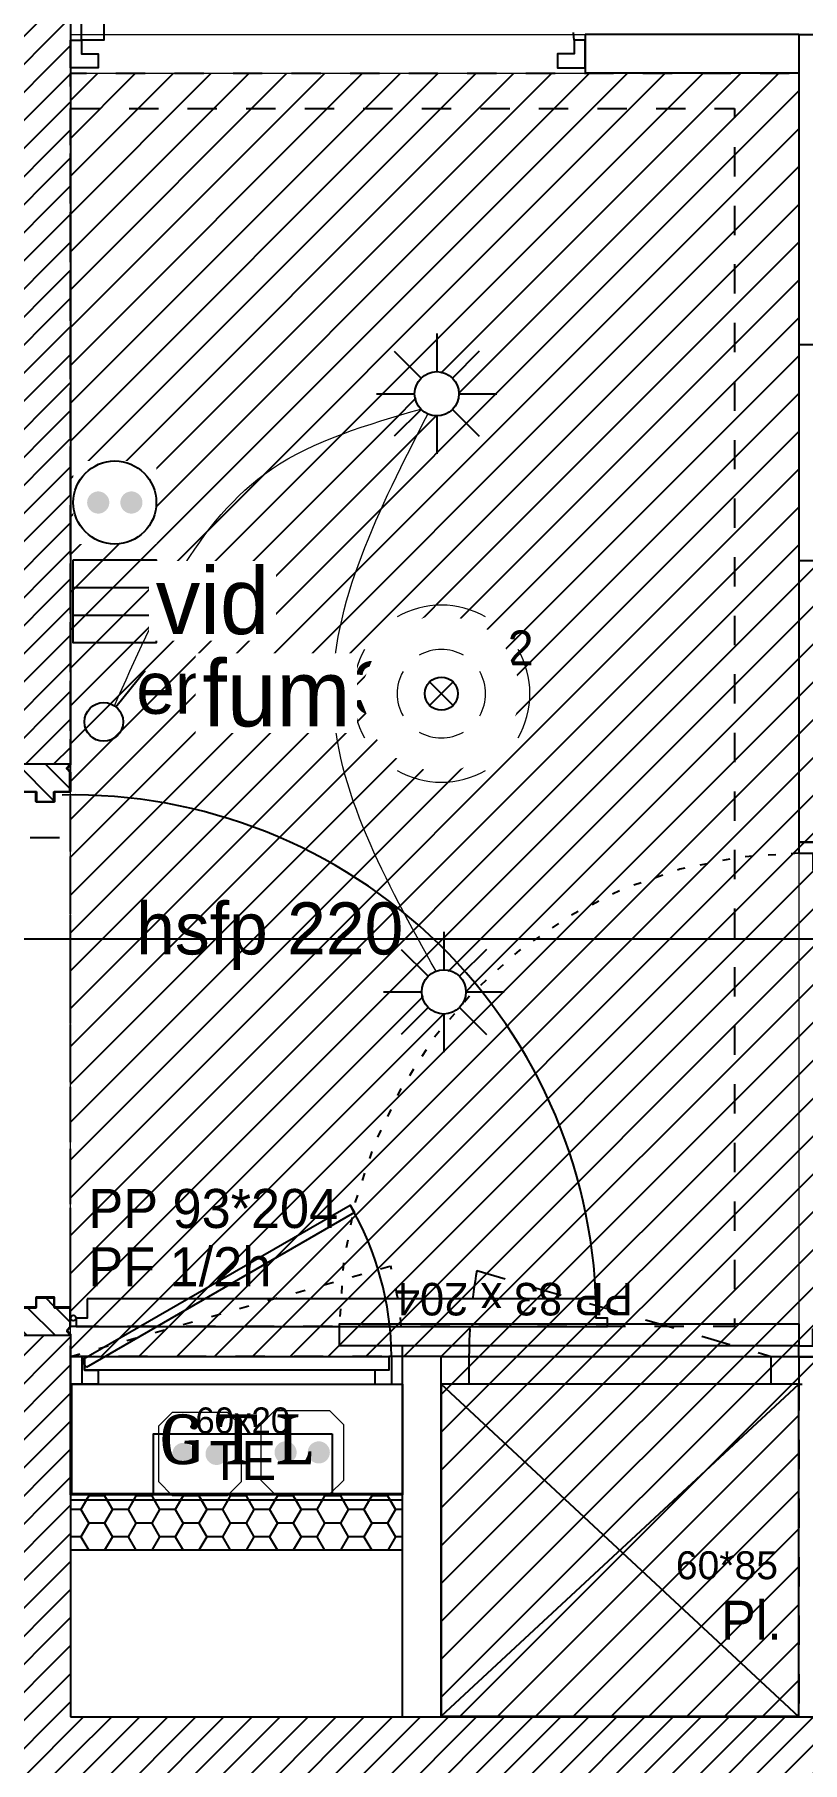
# Model space of a CAD drawing. Header units: centimetres. Extents: x -58072 to 12532, y -30603 to 6224.
# Drawn here: x 11442.9 to 11581.7, y 4075.1 to 4387.3 of the extents above; entities that cross this region are included whole.
import ezdxf
from ezdxf.enums import TextEntityAlignment as Align

# ---------------------------------------------------------------- set-up
doc = ezdxf.new("R2010")
doc.units = ezdxf.units.CM
for name, pattern in [('Style de ligne -13', [0.147638, 0.098425, -0.049213]), ('Style de ligne -18', [0.164042, 0.054681, -0.109361]), ('Style de ligne -5', [0.20828, 0.069425, -0.138855]), ('VW-01', [0.41656, 0.20828, -0.20828])]:
    doc.linetypes.add(name, pattern=pattern)
for name, color, linetype in [('B Aménagement intérieur', 252, 'Continuous'), ('B Faux plafonds', 252, 'Continuous'), ('B Faux plafonds_Hatch', 9, 'Continuous'), ('B GÈnÈral_Hatch', 252, 'Continuous'), ('B Général', 252, 'Continuous'), ('C ANNOTATIONS-prestations', 252, 'Continuous'), ('C ANNOTATIONS-texte', 252, 'Continuous'), ('D SURFACES-shab', 252, 'Continuous'), ('F REMPLISSAGE-TE', 252, 'Continuous'), ('F REMPLISSAGE-TE_Hatch', 252, 'Continuous'), ('F REMPLISSAGE-vert foncé', 252, 'Continuous'), ('prlm-MOD-EL', 190, 'Continuous')]:
    doc.layers.add(name, color=color, linetype=linetype)
for name, color, linetype, lineweight in [('prlm-ELEC-CFA', 1, 'Continuous', 25), ('prlm-ELEC-CFO', 1, 'Continuous', 25), ('prlm-ELEC-SSI', 6, 'Continuous', 25), ('prlm-GAZ', 2, 'Continuous', 25)]:
    doc.layers.add(name, color=color, linetype=linetype, lineweight=lineweight)
doc.styles.add('Arial', font='arial.ttf', dxfattribs={"height": 12})
doc.styles.add('Eurostile', font='Eurosti.TTF')
doc.styles.add('prlm-elec-cfa', font='comic.ttf', dxfattribs={"height": 12})
doc.styles.add('prlm-elec-ssi', font='comic.ttf', dxfattribs={"height": 12})
doc.styles.add('prlm-mod', font='cambriaz.ttf', dxfattribs={"height": 18})
pattern_1 = [(180, (107.5736, 81.019), (-4.2613636, -2.4602994), [2.840909, -5.6818181]), (300, (107.5736, 81.019), (4.2613636, -2.4602994), [2.840909, -5.6818181]), (240, (104.7327, 76.0983), (-9e-09, -4.92059883), [2.840909, -5.6818181])]
pattern_2 = [(45, (0, 0), (2.4253472, -2.6458333), [])]

# ---------------------------------------------------------------- blocks, each defined once
blk = doc.blocks.new('B 60.Groupe-1')
at = {"layer": 'B Général', "flags": 128}
for points in [[(-31.46, -5.77), (-31.46, -0.77), (-28.96, -0.77), (-28.96, -3.27), (-26.46, -3.27), (-26.46, -5.77)], [(26.04, -0.77), (26.04, -3.27), (-28.96, -3.27), (-28.96, -0.77)], [(28.54, -5.77), (28.54, -0.77), (26.04, -0.77), (26.04, -3.27), (23.54, -3.27), (23.54, -5.77)]]:
    blk.add_lwpolyline(points, close=True, dxfattribs=at)
blk = doc.blocks.new('B 60.TE')
at = {"layer": 'B Général', "linetype": 'Style de ligne -5', "ltscale": 25.4}
blk.add_line((-31.46, -0.77), (26.39, 15.56), dxfattribs=at)
at = {"layer": 'B Général', "flags": 128}
for points in [[(28.54, -5.77), (28.54, -25.77), (-31.46, -25.77), (-31.46, -5.77)], [(15.79, -14.77), (15.79, -25.77), (-16.46, -25.77), (-16.46, -14.77)]]:
    blk.add_lwpolyline(points, close=True, dxfattribs=at)
at = {"layer": 'B Général', "linetype": 'Style de ligne -5', "ltscale": 25.4}
blk.add_arc((-34.54, -0.77), 63.08, 359.9968, 14.9984, dxfattribs=at)
at = {"layer": 'B Général'}
blk.add_blockref('B 60.Groupe-1', (0, 0), dxfattribs=at)
at = {"layer": 'B Général', "insert": (-0.34, -16.08), "char_height": 7.056, "width": 32.25, "attachment_point": 2, "line_spacing_factor": 0.894578, "style": 'Eurostile'}
blk.add_mtext('TE ', dxfattribs=at)
at = {"layer": 'C ANNOTATIONS-prestations', "insert": (-0.34, -14.77), "char_height": 4.704, "width": 32.25, "attachment_point": 8, "line_spacing_factor": 0.894578, "style": 'Eurostile'}
blk.add_mtext('60x20', dxfattribs=at)
blk = doc.blocks.new('B 60.Groupe-15-1')
at = {"layer": 'B Général', "linetype": 'VW-01', "ltscale": 25.4}
blk.add_line((11522.87, 4163.98), (11576.04, 4148.49), dxfattribs=at)
at = {"layer": 'B Général', "linetype": 'Continuous'}
for p, q in [((11516.44, 4083.49), (11581.04, 4143.49)), ((11581.04, 4083.39), (11516.44, 4143.49))]:
    blk.add_line(p, q, dxfattribs=at)
at = {"layer": 'B Général', "linetype": 'Continuous', "flags": 128}
for points in [[(11516.44, 4143.49), (11516.44, 4148.49), (11581.04, 4148.49), (11581.04, 4143.49)], [(11516.44, 4143.49), (11516.44, 4148.49), (11521.44, 4148.49), (11521.44, 4143.49)], [(11576.04, 4143.49), (11576.04, 4148.49), (11581.04, 4148.49), (11581.04, 4143.49)], [(11516.44, 4143.49), (11516.44, 4083.49), (11581.04, 4083.49), (11581.04, 4143.49)]]:
    blk.add_lwpolyline(points, close=True, dxfattribs=at)
at = {"layer": 'B Général', "linetype": 'VW-01', "ltscale": 25.4}
blk.add_arc((11606.44, 4148.49), 85, 169.5013, 180, dxfattribs=at)
at = {"layer": 'B Général', "insert": (11566.96, 4104.35), "char_height": 7.056, "attachment_point": 1, "line_spacing_factor": 0.894578, "style": 'Eurostile'}
blk.add_mtext('Pl.', dxfattribs=at)
at = {"layer": 'C ANNOTATIONS-prestations', "insert": (11558.82, 4110.72), "char_height": 5.053, "attachment_point": 4, "line_spacing_factor": 0.958949, "style": 'Arial'}
blk.add_mtext('60*85', dxfattribs=at)
blk = doc.blocks.new('B 60.PP 80')
at = {"layer": 'B Général', "flags": 128}
blk.add_lwpolyline([(-43, 2.5), (-43, 85.5), (-39, 85.5), (-39, 2.5)], close=True, dxfattribs=at)
at = {"layer": 'B Général', "linetype": 'Style de ligne -18', "ltscale": 25.4, "flags": 128}
blk.add_lwpolyline([(46, 2.5), (45.27, 13.33), (43.1, 23.98), (39.53, 34.26), (34.61, 44), (28.44, 53.03), (21.1, 61.19), (12.74, 68.35), (3.5, 74.38), (-6.47, 79.18), (-17, 82.67), (-27.91, 84.79), (-39, 85.5)], dxfattribs=at)
at = {"layer": 'B Général', "linetype": 'Continuous', "flags": 128}
for points in [[(-45, 2.5), (-43, 2.5), (-43, 0), (-40, 0), (-40, -2.5), (-45, -2.5)], [(48, 2.5), (46, 2.5), (46, 0), (43, 0), (43, -2.5), (48, -2.5), (48, -2.5), (48, -2.5), (48, 1.79), (48, 1.79)]]:
    blk.add_lwpolyline(points, close=True, dxfattribs=at)
at = {"layer": 'C ANNOTATIONS-prestations', "insert": (-37.5, 32.5), "char_height": 5.8796, "attachment_point": 1, "rotation": 90, "line_spacing_factor": 0.894578, "style": 'Eurostile'}
blk.add_mtext('PP 83 x 204', dxfattribs=at)
blk = doc.blocks.new('B 60.Groupe-18-1')
at = {"layer": 'B Faux plafonds_Hatch', "linetype": 'Continuous'}
h = blk.add_hatch(dxfattribs=at)
h.set_pattern_fill('F_P__SOFFITE', color=256, style=0, pattern_type=2)
h.set_pattern_definition([(45, (0, 0.2205), (-3.5277778, 3.3072917), [])])
h.paths.add_polyline_path([(11701.5, 4083.39), (11653.04, 4083.39), (11653.04, 4143.39), (11581.04, 4143.39), (11581.04, 4083.39), (11516.44, 4083.39), (11516.44, 4148.49), (11449.44, 4148.49), (11449.44, 4380.29), (11581.04, 4380.29), (11581.04, 4292.29), (11676.04, 4292.29), (11676.04, 4143.39), (11701.5, 4143.39)])
at = {"layer": 'B GÈnÈral_Hatch', "linetype": 'Continuous'}
h = blk.add_hatch(dxfattribs=at)
h.set_pattern_fill('PSE', color=256, angle=180, style=0, pattern_type=2)
h.set_pattern_definition(pattern_1)
h.paths.add_polyline_path([(11509.44, 4123.49), (11509.44, 4113.49), (11449.44, 4113.49), (11449.44, 4123.49)])
at = {"layer": 'F REMPLISSAGE-TE_Hatch', "linetype": 'Continuous'}
h = blk.add_hatch(dxfattribs=at)
h.set_pattern_fill('PSE', color=256, angle=180, style=0, pattern_type=2)
h.set_pattern_definition(pattern_1)
h.paths.add_polyline_path([(11509.44, 4122.49), (11509.44, 4123.49), (11449.44, 4123.49), (11449.44, 4122.49)])
h = blk.add_hatch(dxfattribs=at)
h.set_pattern_fill('PSE', color=256, angle=180, style=0, pattern_type=2)
h.set_pattern_definition(pattern_1)
h.paths.add_polyline_path([(11509.44, 4113.49), (11509.44, 4122.49), (11449.44, 4122.49), (11449.44, 4113.49)])
at = {"layer": 'B Faux plafonds', "linetype": 'VW-01', "ltscale": 25.4, "flags": 128}
blk.add_lwpolyline([(11701.5, 4083.39), (11653.04, 4083.39), (11653.04, 4143.39), (11581.04, 4143.39), (11581.04, 4083.39), (11516.44, 4083.39), (11516.44, 4148.49), (11449.44, 4148.49), (11449.44, 4380.29), (11581.04, 4380.29), (11581.04, 4292.29), (11676.04, 4292.29), (11676.04, 4143.39), (11701.5, 4143.39)], close=True, dxfattribs=at)
at = {"layer": 'B Général', "linetype": 'Continuous'}
for p, q in [((11449.44, 4387.29), (11449.44, 4380.29)), ((11581.04, 4387.29), (11542.44, 4387.29)), ((11542.44, 4387.29), (11542.44, 4380.29)), ((11581.04, 4387.29), (11542.44, 4387.29)), ((11581.04, 4380.29), (11542.44, 4380.29)), ((11581.04, 4380.29), (11542.44, 4380.29)), ((11581.04, 4331.29), (11581.04, 4241.39)), ((11581.04, 4241.39), (11586.04, 4241.39)), ((11509.44, 4083.39), (11509.44, 4148.49)), ((11516.44, 4148.49), (11509.44, 4148.49)), ((11509.44, 4123.49), (11509.44, 4148.49)), ((11516.44, 4083.39), (11516.44, 4148.49)), ((11516.44, 4083.39), (11516.44, 4148.49)), ((11581.04, 4148.39), (11581.04, 4143.39)), ((11581.04, 4148.39), (11586.04, 4148.39)), ((11581.04, 4083.39), (11581.04, 4143.39)), ((11509.44, 4123.49), (11449.44, 4123.49)), ((11509.44, 4113.49), (11449.44, 4113.49)), ((11509.44, 4083.39), (11509.44, 4113.49))]:
    blk.add_line(p, q, dxfattribs=at)
at = {"layer": 'B Général', "linetype": 'VW-01', "ltscale": 25.4, "flags": 128}
blk.add_lwpolyline([(11449.44, 4373.91), (11569.44, 4373.91), (11569.44, 4153.91), (11449.44, 4153.91)], close=True, dxfattribs=at)
at = {"layer": 'C ANNOTATIONS-prestations', "linetype": 'VW-01', "ltscale": 25.4}
blk.add_line((11421.01, 4242.21), (11449.44, 4242.21), dxfattribs=at)
at = {"layer": 'D SURFACES-shab', "lineweight": 18, "flags": 128}
for points in [[(11934.45, 4314.39), (11934.45, 4883.39), (11539.45, 4883.39), (11539.45, 4568.51), (11449.44, 4568.51), (11449.44, 4387.29), (11681.04, 4387.29), (11681.04, 4314.39)], [(11581.04, 4083.39), (11516.44, 4083.39), (11516.44, 4148.49), (11449.44, 4148.49), (11449.44, 4380.29), (11581.04, 4380.29)]]:
    blk.add_lwpolyline(points, close=True, dxfattribs=at)
at = {"layer": 'F REMPLISSAGE-TE', "linetype": 'Continuous'}
blk.add_line((11509.44, 4122.49), (11449.44, 4122.49), dxfattribs=at)
blk.add_line((11509.44, 4122.49), (11449.44, 4122.49), dxfattribs=at)
at = {"layer": 'F REMPLISSAGE-vert foncé', "linetype": 'Continuous'}
for p, q in [((11581.04, 4331.29), (11581.04, 4241.39)), ((11581.04, 4148.39), (11581.04, 4143.39)), ((11581.04, 4083.39), (11581.04, 4143.39))]:
    blk.add_line(p, q, dxfattribs=at)
at = {"layer": 'B Général'}
for name, p in [('B 60.PP 80', (11494.44, 4383.79)), ('B 60.TE', (11480.9, 4149.27)), ('B 60.Groupe-15-1', (0, 0))]:
    blk.add_blockref(name, p, dxfattribs=at)
at = {"layer": 'B Général', "rotation": 90}
blk.add_blockref('B 60.PP 80', (11583.54, 4193.39), dxfattribs=at)
at = {"layer": 'C ANNOTATIONS-prestations', "insert": (11461.31, 4230.51), "char_height": 9.407, "width": 106.0944, "attachment_point": 1, "line_spacing_factor": 0.894578, "style": 'Eurostile'}
blk.add_mtext('hsfp 220', dxfattribs=at)
at = {"layer": 'C ANNOTATIONS-texte', "insert": (11461.31, 4279.63), "char_height": 9.4074, "width": 125, "attachment_point": 1, "line_spacing_factor": 0.894578, "style": 'Eurostile'}
blk.add_mtext('entrée 3,5m{\\H0.6667x;\\S2^ ;}', dxfattribs=at)
blk = doc.blocks.new('B 60.PP 93_204 PF1_2h mur20')
at = {"layer": 'B GÈnÈral_Hatch', "linetype": 'Continuous'}
h = blk.add_hatch(dxfattribs=at)
h.set_pattern_fill('50_BETON', color=256, style=0, pattern_type=2)
h.set_pattern_definition(pattern_2)
edge = h.paths.add_edge_path()
edge.add_line((-51.6, -8.95), (-50.94, -8.37))
edge.add_line((-50.94, -8.37), (-50.93, -8.36))
edge.add_arc((-50.79, -8.52), 0.2, 48.9909, 131.0091, ccw=False)
edge.add_line((-50.66, -8.36), (-50.65, -8.37))
edge.add_line((-50.65, -8.37), (-50.1, -8.86))
edge.add_line((-50.1, -8.86), (-50.1, -8.86))
edge.add_arc((-50.06, -8.82), 0.05, 228.9909, 270)
edge.add_line((-50.06, -8.87), (-50.06, -8.87))
edge.add_line((-50.06, -8.87), (-46.7, -8.87))
edge.add_line((-46.7, -8.87), (-46.69, -8.87))
edge.add_arc((-46.69, -8.83), 0.0435, 270, 360)
edge.add_line((-46.65, -8.83), (-46.65, 2.7))
edge.add_arc((-46.48, 2.7), 0.174, 90, 180, ccw=False)
edge.add_line((-46.48, 2.87), (-46.45, 2.87))
edge.add_line((-46.45, 2.87), (-44.9, 2.87))
edge.add_line((-44.9, 2.87), (-44.89, 2.87))
edge.add_arc((-44.89, 2.91), 0.0435, 270, 360)
edge.add_line((-44.85, 2.91), (-44.85, 5.96))
edge.add_arc((-44.89, 5.96), 0.0435, 0, 90)
edge.add_line((-44.89, 6), (-44.9, 6))
edge.add_line((-44.9, 6), (-46.45, 6))
edge.add_line((-46.45, 6), (-46.48, 6))
edge.add_arc((-46.48, 6.17), 0.174, 180, 270, ccw=False)
edge.add_line((-46.65, 6.17), (-46.65, 8.83))
edge.add_arc((-46.69, 8.83), 0.0435, 0, 90)
edge.add_line((-46.69, 8.87), (-46.7, 8.87))
edge.add_line((-46.7, 8.87), (-50.06, 8.87))
edge.add_line((-50.06, 8.87), (-50.06, 8.87))
edge.add_arc((-50.06, 8.82), 0.05, 90, 131.0091)
edge.add_line((-50.1, 8.86), (-50.1, 8.86))
edge.add_line((-50.1, 8.86), (-50.65, 8.37))
edge.add_line((-50.65, 8.37), (-50.66, 8.37))
edge.add_arc((-50.79, 8.52), 0.2, 233.0967, 311.0091, ccw=False)
edge.add_line((-50.91, 8.36), (-50.92, 8.36))
edge.add_line((-50.92, 8.36), (-51.44, 8.81))
edge.add_line((-51.44, 8.81), (-51.44, 8.81))
edge.add_line((-51.44, 8.81), (-51.6, 8.95))
edge.add_line((-51.6, 8.95), (-51.6, -8.95))
h = blk.add_hatch(dxfattribs=at)
h.set_pattern_fill('50_BETON', color=256, style=0, pattern_type=2)
h.set_pattern_definition(pattern_2)
edge = h.paths.add_edge_path()
edge.add_line((51.6, -8.95), (50.94, -8.37))
edge.add_line((50.94, -8.37), (50.93, -8.36))
edge.add_arc((50.79, -8.52), 0.2, 48.9909, 131.0091)
edge.add_line((50.66, -8.36), (50.65, -8.37))
edge.add_line((50.65, -8.37), (50.1, -8.86))
edge.add_line((50.1, -8.86), (50.1, -8.86))
edge.add_arc((50.06, -8.82), 0.05, 270, 311.0091, ccw=False)
edge.add_line((50.06, -8.87), (50.06, -8.87))
edge.add_line((50.06, -8.87), (46.7, -8.87))
edge.add_line((46.7, -8.87), (46.69, -8.87))
edge.add_arc((46.69, -8.83), 0.0435, 180, 270, ccw=False)
edge.add_line((46.65, -8.83), (46.65, 2.7))
edge.add_arc((46.48, 2.7), 0.174, 0, 90)
edge.add_line((46.48, 2.87), (46.45, 2.87))
edge.add_line((46.45, 2.87), (44.9, 2.87))
edge.add_line((44.9, 2.87), (44.89, 2.87))
edge.add_arc((44.89, 2.91), 0.0435, 180, 270, ccw=False)
edge.add_line((44.85, 2.91), (44.85, 5.96))
edge.add_arc((44.89, 5.96), 0.0435, 90, 180, ccw=False)
edge.add_line((44.89, 6), (44.9, 6))
edge.add_line((44.9, 6), (46.45, 6))
edge.add_line((46.45, 6), (46.48, 6))
edge.add_arc((46.48, 6.17), 0.174, 270, 360)
edge.add_line((46.65, 6.17), (46.65, 8.83))
edge.add_arc((46.69, 8.83), 0.0435, 90, 180, ccw=False)
edge.add_line((46.69, 8.87), (46.7, 8.87))
edge.add_line((46.7, 8.87), (50.06, 8.87))
edge.add_line((50.06, 8.87), (50.06, 8.87))
edge.add_arc((50.06, 8.82), 0.05, 48.9909, 90, ccw=False)
edge.add_line((50.1, 8.86), (50.1, 8.86))
edge.add_line((50.1, 8.86), (50.65, 8.37))
edge.add_line((50.65, 8.37), (50.66, 8.37))
edge.add_arc((50.79, 8.52), 0.2, 228.9909, 306.9033)
edge.add_line((50.91, 8.36), (50.92, 8.36))
edge.add_line((50.92, 8.36), (51.44, 8.81))
edge.add_line((51.44, 8.81), (51.44, 8.81))
edge.add_line((51.44, 8.81), (51.6, 8.95))
edge.add_line((51.6, 8.95), (51.6, -8.95))
at = {"layer": 'B Général', "linetype": 'Style de ligne -13', "ltscale": 25.4}
for p, q in [((46.7, 9), (-46.7, 9)), ((46.7, -9), (-46.7, -9))]:
    blk.add_line(p, q, dxfattribs=at)
at = {"layer": 'B Général', "linetype": 'Continuous', "flags": 128}
for points in [[(45, 12), (48.5, 12), (48.5, 10), (50, 10), (50.01, 106), (48.51, 106), (48.51, 104), (45.01, 104)], [(0, -20.5), (-14, -41.85), (14, -41.85)]]:
    blk.add_lwpolyline(points, close=True, dxfattribs=at)
for points in [[(-46.5, 8.83), (-46.5, 6.17, 0.414214), (-46.46, 6.13), (-46.45, 6.13), (-44.9, 6.13), (-44.87, 6.13, -0.414214), (-44.7, 5.96), (-44.7, 2.91, -0.414214), (-44.87, 2.74), (-44.9, 2.74), (-46.45, 2.74), (-46.46, 2.74, 0.414214), (-46.5, 2.7), (-46.5, -8.83, -0.414214), (-46.67, -9), (-46.7, -9), (-50.06, -9), (-50.07, -9, -0.18087), (-50.2, -8.95), (-50.2, -8.95), (-50.76, -8.47), (-50.76, -8.46, 0.373975), (-50.83, -8.46), (-50.83, -8.47), (-51.49, -9.04), (-51.6, -8.95), (-50.94, -8.37), (-50.93, -8.36, -0.373975), (-50.66, -8.36), (-50.65, -8.37), (-50.1, -8.86), (-50.1, -8.86, 0.18087), (-50.06, -8.87), (-50.06, -8.87), (-46.7, -8.87), (-46.69, -8.87, 0.414214), (-46.65, -8.83), (-46.65, 2.7, -0.414214), (-46.48, 2.87), (-46.45, 2.87), (-44.9, 2.87), (-44.89, 2.87, 0.414214), (-44.85, 2.91), (-44.85, 5.96, 0.414214), (-44.89, 6), (-44.9, 6), (-46.45, 6), (-46.48, 6, -0.414214), (-46.65, 6.17), (-46.65, 8.83, 0.414214), (-46.69, 8.87), (-46.7, 8.87), (-50.06, 8.87), (-50.06, 8.87, 0.18087), (-50.1, 8.86), (-50.1, 8.86), (-50.65, 8.37), (-50.66, 8.37, -0.353689), (-50.91, 8.36), (-50.92, 8.36), (-51.44, 8.81), (-51.44, 8.81), (-51.6, 8.95), (-51.49, 9.04), (-50.88, 8.51, 0.385556), (-50.77, 8.46), (-50.76, 8.47), (-50.2, 8.95), (-50.2, 8.95, -0.18087), (-50.07, 9), (-50.06, 9), (-46.7, 9), (-46.67, 9, -0.414214)], [(46.5, 8.83), (46.5, 6.17, -0.414214), (46.46, 6.13), (46.45, 6.13), (44.9, 6.13), (44.87, 6.13, 0.414214), (44.7, 5.96), (44.7, 2.91, 0.414214), (44.87, 2.74), (44.9, 2.74), (46.45, 2.74), (46.46, 2.74, -0.414214), (46.5, 2.7), (46.5, -8.83, 0.414214), (46.67, -9), (46.7, -9), (50.06, -9), (50.07, -9, 0.18087), (50.2, -8.95), (50.2, -8.95), (50.76, -8.47), (50.76, -8.46, -0.373975), (50.83, -8.46), (50.83, -8.47), (51.49, -9.04), (51.6, -8.95), (50.94, -8.37), (50.93, -8.36, 0.373975), (50.66, -8.36), (50.65, -8.37), (50.1, -8.86), (50.1, -8.86, -0.18087), (50.06, -8.87), (50.06, -8.87), (46.7, -8.87), (46.69, -8.87, -0.414214), (46.65, -8.83), (46.65, 2.7, 0.414214), (46.48, 2.87), (46.45, 2.87), (44.9, 2.87), (44.89, 2.87, -0.414214), (44.85, 2.91), (44.85, 5.96, -0.414214), (44.89, 6), (44.9, 6), (46.45, 6), (46.48, 6, 0.414214), (46.65, 6.17), (46.65, 8.83, -0.414214), (46.69, 8.87), (46.7, 8.87), (50.06, 8.87), (50.06, 8.87, -0.18087), (50.1, 8.86), (50.1, 8.86), (50.65, 8.37), (50.66, 8.37, 0.353689), (50.91, 8.36), (50.92, 8.36), (51.44, 8.81), (51.44, 8.81), (51.6, 8.95), (51.49, 9.04), (50.88, 8.51, -0.385556), (50.77, 8.46), (50.76, 8.47), (50.2, 8.95), (50.2, 8.95, 0.18087), (50.07, 9), (50.06, 9), (46.7, 9), (46.67, 9, 0.414214)]]:
    blk.add_lwpolyline(points, format="xyb", close=True, dxfattribs=at)
at = {"layer": 'B Général', "linetype": 'Continuous'}
blk.add_circle((48.5, 9.5), 0.5, dxfattribs=at)
blk.add_arc((48.5, 9.5), 94.5, 90, 181.2323, dxfattribs=at)
at = {"layer": 'C ANNOTATIONS-prestations', "insert": (25.17, 12.23), "char_height": 7.056, "attachment_point": 1, "rotation": 90, "line_spacing_factor": 0.894578, "style": 'Eurostile'}
blk.add_mtext('PP 93*204\\PPF 1/2h\\P', dxfattribs=at)
blk = doc.blocks.new('xi.gtl')
at = {"layer": 'prlm-MOD-EL', "color": 0}
for points in [[(2.8, 22.99), (2.02, 24.35), (50.51, 52.34), (51.28, 50.98)], [(0, 25), (2.02, 25), (2.02, 20), (0, 20)], [(60, 25), (57.98, 25), (57.98, 20), (60, 20)], [(0, 20), (60, 20), (60, 0), (0, 0)]]:
    blk.add_lwpolyline(points, close=True, dxfattribs=at)
blk.add_arc((2.02, 24.35), 55.99, 0.6678, 30, dxfattribs=at)
at = {"layer": 'prlm-MOD-EL', "color": 0, "style": 'prlm-mod', "flags": 8}
blk.add_attdef('GTL', text='', height=9, dxfattribs=at).set_placement((30, 10), align=Align.MIDDLE_CENTER)
blk = doc.blocks.new('xi.SPOT')
at = {"color": 0, "lineweight": 5}
blk.add_wipeout([(-4, 0), (-2.83, -2.83), (0, -4), (2.83, -2.83), (4, 0), (2.83, 2.83), (0, 4), (-2.83, 2.83)], dxfattribs=at).dxf.layer = 'prlm-ELEC-CFO'
at = {"layer": 'prlm-ELEC-CFO', "color": 0, "linetype": 'ByBlock', "lineweight": -2, "flags": 128}
for points in [[(0, 10.88), (0, 4)], [(-7.69, 7.69), (-2.83, 2.83)], [(7.69, 7.69), (2.83, 2.83)], [(-10.88, 0), (-4, 0)], [(4, 0), (10.88, 0)], [(-2.83, -2.83), (-7.69, -7.69)], [(2.83, -2.83), (7.69, -7.69)], [(0, -4), (0, -10.88)]]:
    blk.add_lwpolyline(points, dxfattribs=at)
at = {"layer": 'prlm-ELEC-CFO', "color": 0, "linetype": 'ByBlock', "lineweight": -2}
blk.add_circle((0, 0), 4, dxfattribs=at)
blk = doc.blocks.new('xi.SA')
at = {"layer": 'prlm-ELEC-CFO', "color": 0}
blk.add_lwpolyline([(0.2, -1.28), (5.5, 5.28)], dxfattribs=at)
blk.add_circle((-2, -4), 3.5, dxfattribs=at)
blk = doc.blocks.new('xi.FUM')
at = {"color": 0}
blk.add_wipeout([(-10.61, -10.61), (-15, 0), (-10.61, 10.61), (0, 15), (10.61, 10.61), (15, 0), (10.61, -10.61), (0, -15)], dxfattribs=at).dxf.layer = 'prlm-ELEC-SSI'
at = {"layer": 'prlm-ELEC-SSI', "color": 0}
for points in [[(-2.12, 2.12), (2.12, -2.12)], [(2.12, 2.12), (-2.12, -2.12)]]:
    blk.add_lwpolyline(points, dxfattribs=at)
blk.add_circle((0, 0), 3, dxfattribs=at)
at = {"layer": 'prlm-ELEC-SSI', "color": 0, "lineweight": 13}
for radius, start, end in [(16, 60, 120), (16, 150, 210), (8, 60, 120), (16, 330, 30), (8, 150, 210), (8, 330, 30), (8, 240, 300), (16, 240, 300)]:
    blk.add_arc((0, 0), radius, start, end, dxfattribs=at)
blk = doc.blocks.new('xi.VID')
at = {"layer": 'prlm-ELEC-CFA', "color": 0, "linetype": 'ByBlock', "lineweight": -2, "flags": 128}
blk.add_lwpolyline([(-7.5, 7.5), (7.5, 7.5), (7.5, -7.5), (-7.5, -7.5)], close=True, dxfattribs=at)
at = {"layer": 'prlm-ELEC-CFA', "color": 0}
for points in [[(-7.5, 2.5), (7.5, 2.5)], [(-7.5, -2.5), (7.5, -2.5)]]:
    blk.add_lwpolyline(points, dxfattribs=at)
blk = doc.blocks.new('xi.PC')
at = {"color": 0, "lineweight": 5}
blk.add_wipeout([(-7.5, -7.5), (7.5, -7.5), (7.5, 7.5), (-7.5, 7.5)], dxfattribs=at).dxf.layer = 'prlm-ELEC-CFO'
at = {"layer": 'prlm-ELEC-CFO', "color": 0, "linetype": 'ByBlock', "lineweight": 5, "const_width": 2}
for points in [[(-4, 0, 1), (-2, 0, 1)], [(2, 0, 1), (4, 0, 1)]]:
    blk.add_lwpolyline(points, format="xyb", close=True, dxfattribs=at)
at = {"layer": 'prlm-ELEC-CFO', "color": 0, "linetype": 'ByBlock', "lineweight": -2}
blk.add_circle((0, 0), 7.5, dxfattribs=at)
blk = doc.blocks.new('xi.PCGTL')
at = {"layer": 'prlm-ELEC-CFO', "color": 0, "lineweight": 0}
blk.add_lwpolyline([(-7.5, -5), (-5, -7.5), (5, -7.5), (7.5, -5), (7.5, 5), (5, 7.5), (-5, 7.5), (-7.5, 5)], close=True, dxfattribs=at)
at = {"layer": 'prlm-ELEC-CFO', "color": 0, "linetype": 'ByBlock', "lineweight": 5, "const_width": 2}
for points in [[(-4, 0, 1), (-2, 0, 1)], [(2, 0, 1), (4, 0, 1)]]:
    blk.add_lwpolyline(points, format="xyb", close=True, dxfattribs=at)

msp = doc.modelspace()

# ---------------------------------------------------------------- hatches: boundary and pattern name
at = {"layer": 'B GÈnÈral_Hatch', "linetype": 'Continuous'}
h = msp.add_hatch(dxfattribs=at)
h.set_pattern_fill('50_BETON', color=256, style=0, pattern_type=2)
h.set_pattern_definition(pattern_2)
h.paths.add_polyline_path([(11449.443, 4255.511), (11449.443, 4893.389), (11431.443, 4893.389), (11431.443, 4255.511)])
h = msp.add_hatch(dxfattribs=at)
h.set_pattern_fill('50_BETON', color=256, style=0, pattern_type=2)
h.set_pattern_definition(pattern_2)
h.paths.add_polyline_path([(11449.443, 4152.311), (11431.443, 4152.311), (11431.443, 3368.489), (11449.443, 3368.489)])
h = msp.add_hatch(dxfattribs=at)
h.set_pattern_fill('50_BETON', color=256, style=0, pattern_type=2)
h.set_pattern_definition(pattern_2)
h.paths.add_polyline_path([(11944.445, 4065.389), (11944.445, 4083.389), (11449.443, 4083.389), (11449.443, 4065.389)])

# ---------------------------------------------------------------- linework, layer by layer
at = {"layer": 'B Aménagement intérieur', "linetype": 'Continuous'}
for p, q in [((11581.042, 4387.289), (11581.042, 4331.289)), ((11581.042, 4387.289), (11681.042, 4387.289)), ((11581.042, 4331.289), (11676.042, 4331.289))]:
    msp.add_line(p, q, dxfattribs=at)
at = {"layer": 'B Général', "linetype": 'Continuous', "lineweight": 18}
for p, q in [((11449.443, 4883.389), (11449.443, 4255.511)), ((11449.443, 4152.311), (11449.443, 4083.389)), ((11449.443, 4083.389), (11934.445, 4083.389))]:
    msp.add_line(p, q, dxfattribs=at)
at = {"layer": 'B Général', "linetype": 'Continuous'}
for p, q in [((11449.443, 4883.389), (11449.443, 4255.511)), ((11431.443, 4255.511), (11449.443, 4255.511)), ((11431.443, 4152.311), (11449.443, 4152.311)), ((11449.443, 4152.311), (11449.443, 4083.389)), ((11449.443, 4083.389), (11934.445, 4083.389))]:
    msp.add_line(p, q, dxfattribs=at)
at = {"layer": 'F REMPLISSAGE-vert foncé', "linetype": 'Continuous'}
for p, q in [((11581.042, 4387.289), (11581.042, 4331.289)), ((11581.042, 4387.289), (11681.042, 4387.289)), ((11581.042, 4331.289), (11676.042, 4331.289))]:
    msp.add_line(p, q, dxfattribs=at)
at = {"layer": 'prlm-ELEC-CFO', "lineweight": 25}
msp.add_lwpolyline([(11449.671, 4143.447), (11509.426, 4143.447), (11509.426, 4123.65), (11449.671, 4123.65)], close=True, dxfattribs=at)
at = {"layer": 'prlm-GAZ'}
msp.add_lwpolyline([(11316.869, 4291.389), (11349.519, 4223.9), (11617.699, 4223.9), (11616.956, 4299.665)], dxfattribs=at)

# ---------------------------------------------------------------- block references
at = {"layer": 'B Aménagement intérieur'}
msp.add_blockref('B 60.Groupe-18-1', (0, 0), dxfattribs=at)
at = {"layer": 'B Général', "rotation": 270}
msp.add_blockref('B 60.PP 93_204 PF1_2h mur20', (11440.443, 4203.911), dxfattribs=at)
at = {"layer": 'prlm-ELEC-CFA'}
msp.add_blockref('xi.VID', (11457.443, 4284.894), dxfattribs=at)
at = {"layer": 'prlm-ELEC-CFO'}
for name, p in [('xi.SA', (11457.443, 4267.117)), ('xi.PCGTL', (11472.832, 4130.872)), ('xi.PCGTL', (11491.299, 4131.143))]:
    msp.add_blockref(name, p, dxfattribs=at)
at = {"layer": 'prlm-MOD-EL'}
msp.add_blockref('xi.gtl', (11449.443, 4123.495), dxfattribs=at).add_auto_attribs({'GTL': 'G T L'})

# ---------------------------------------------------------------- next in the draw order: block references
at = {"layer": 'prlm-ELEC-CFO'}
for p in [(11515.613, 4322.396), (11516.895, 4214.335)]:
    msp.add_blockref('xi.SPOT', p, dxfattribs=at)

# ---------------------------------------------------------------- next in the draw order: linework, layer by layer
at = {"layer": 'prlm-ELEC-CFO', "lineweight": 13}
for points in [[(11457.379, 4266.032), (11485.767, 4308.78), (11512.712, 4319.642)], [(11515.482, 4218.077), (11496.871, 4267.37), (11514.002, 4318.735)]]:
    msp.add_spline(points, degree=3, dxfattribs=at)

# ---------------------------------------------------------------- next in the draw order: block references
at = {"layer": 'prlm-ELEC-CFO'}
msp.add_blockref('xi.PC', (11457.443, 4302.749), dxfattribs=at)
at = {"layer": 'prlm-ELEC-SSI'}
msp.add_blockref('xi.FUM', (11516.446, 4268.217), dxfattribs=at)

# ---------------------------------------------------------------- next in the draw order: texts
at = {"layer": 'prlm-ELEC-CFA', "lineweight": 20, "insert": (11475.107, 4284.894), "char_height": 12, "attachment_point": 5, "line_spacing_factor": 0.8, "style": 'prlm-elec-cfa', "bg_fill": 3, "box_fill_scale": 1.1, "bg_fill_color": 256, "bg_fill_transparency": 0}
msp.add_mtext('vid', dxfattribs=at)

# ---------------------------------------------------------------- next in the draw order: texts
at = {"layer": 'prlm-ELEC-SSI', "lineweight": 20, "insert": (11486.638, 4268.217), "char_height": 12, "attachment_point": 5, "line_spacing_factor": 0.8, "style": 'prlm-elec-ssi', "bg_fill": 3, "box_fill_scale": 1.1, "bg_fill_color": 256, "bg_fill_transparency": 0}
msp.add_mtext('fum', dxfattribs=at)

doc.saveas('drawing.dxf')
